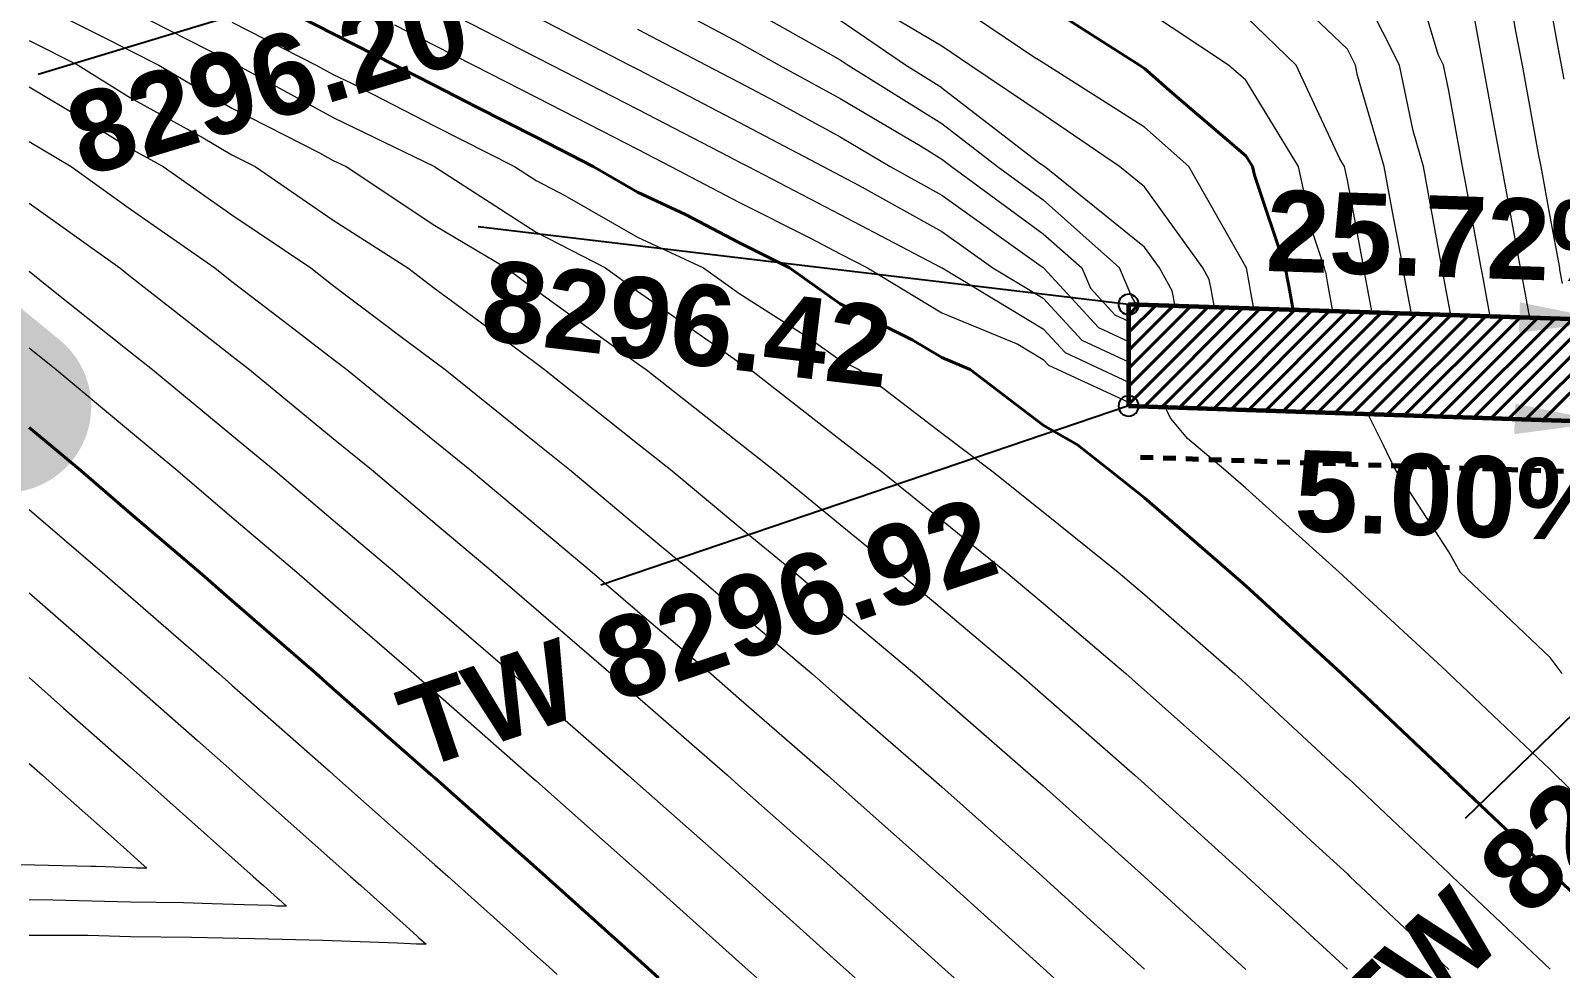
# Model space of a CAD drawing. Extents: x 2799052 to 2815686, y 1319509 to 1336143.
# Drawn here: x 2807493.91 to 2807509, y 1327793.74 to 1327802.98 of the extents above; entities that cross this region are included whole.
import ezdxf

# ---------------------------------------------------------------- set-up
doc = ezdxf.new("R2010")
doc.units = 0
doc.header["$LTSCALE"] = 0.5
doc.header["$MEASUREMENT"] = 0
doc.linetypes.add('HIDDEN', pattern=[0.375, 0.25, -0.125])
doc.layers.add('C-Road-Asph-Hach-Bdry', color=64, linetype='Continuous', lineweight=25, plot=False)
for name, color, linetype, lineweight in [('C-Strm-Foun-Dran', 6, 'HIDDEN', 70), ('C-Topo-Cont-10th', 8, 'Continuous', 13), ('C-TOPO-CONT-1FT', 7, 'Continuous', 40), ('C-TOPO-SLOP', 1, 'Continuous', 25), ('C-TOPO-SPOT', 2, 'Continuous', 25), ('C-WALL', 6, 'Continuous', 60), ('C-Wall-Hach', 130, 'Continuous', 40)]:
    doc.layers.add(name, color=color, linetype=linetype, lineweight=lineweight)
doc.layers.add('C-TOPO-USER', color=40, linetype='Continuous')
doc.styles.add('Swiss 721 BT', font='swissb.ttf', dxfattribs={"height": 2})

msp = doc.modelspace()

# ---------------------------------------------------------------- hatches: boundary and pattern name
at = {"true_color": 0x000000}
msp.add_hatch(color=18, dxfattribs=at).paths.add_polyline_path([(2807489.729, 1327802.496, 0.414214), (2807489.848, 1327801.3), (2807493.119, 1327798.62, 0.414214), (2807494.315, 1327798.739, 0.414214), (2807494.196, 1327799.935), (2807490.925, 1327802.615, 0.414214)], flags=0)

# ---------------------------------------------------------------- linework, layer by layer
at = {"color": 0, "linetype": 'ByBlock'}
for centre, start, end in [((2807504.738, 1327800.284, 8296.418), 165.453, 345.453), ((2807504.738, 1327800.284, 8296.418), 345.453, 165.453), ((2807504.738, 1327799.283, 8296.918), 90, 270), ((2807504.738, 1327799.283, 8296.918), 270, 90)]:
    msp.add_arc(centre, 0.1, start, end, dxfattribs=at)
at = {"layer": 'C-Road-Asph-Hach-Bdry'}
msp.add_circle((2807368.688, 1327825.522), 8317.007, dxfattribs=at)
at = {"layer": 'C-Strm-Foun-Dran'}
msp.add_line((2807504.854, 1327798.779), (2807511.8, 1327798.546), dxfattribs=at)
at = {"layer": 'C-Topo-Cont-10th'}
for points, elevation in [([(2807507.527, 1327800.19), (2807507.453, 1327800.593), (2807507.444, 1327800.644), (2807507.34, 1327801.199), (2807507.257, 1327801.644), (2807506.996, 1327802.543), (2807506.975, 1327802.644), (2807506.895, 1327802.802), (2807506.015, 1327803.644)], 8295.7), ([(2807507.916, 1327800.177), (2807507.831, 1327800.636), (2807507.83, 1327800.644), (2807507.815, 1327800.724), (2807507.645, 1327801.644), (2807507.543, 1327801.996), (2807507.409, 1327802.644), (2807506.916, 1327803.623)], 8295.6), ([(2807508.305, 1327800.164), (2807508.225, 1327800.599), (2807508.216, 1327800.644), (2807508.063, 1327801.475), (2807508.032, 1327801.644), (2807507.895, 1327802.389), (2807507.842, 1327802.644), (2807507.789, 1327802.749), (2807507.525, 1327803.644)], 8295.5), ([(2807502.895, 1327803.342), (2807503.834, 1327802.705)], 8296.1), ([(2807508.693, 1327800.151), (2807508.621, 1327800.544), (2807508.603, 1327800.644), (2807508.537, 1327801.002), (2807508.419, 1327801.644), (2807508.311, 1327802.228), (2807508.234, 1327802.644), (2807508.085, 1327803.454)], 8295.4), ([(2807509.032, 1327802.506), (2807508.968, 1327802.853), (2807508.885, 1327803.308), (2807508.924, 1327803.339), (2807508.968, 1327803.374), (2807509.077, 1327803.461)], 8295.2), ([(2807493.895, 1327803.289), (2807494.604, 1327802.934), (2807494.895, 1327802.786), (2807495.175, 1327802.644), (2807495.895, 1327802.218), (2807496.759, 1327801.779), (2807496.895, 1327801.705), (2807497.022, 1327801.644), (2807497.895, 1327801.063), (2807498.599, 1327800.644), (2807498.895, 1327800.425), (2807499.682, 1327799.857), (2807499.895, 1327799.702), (2807499.979, 1327799.644), (2807500.895, 1327798.922), (2807501.25, 1327798.644), (2807501.895, 1327798.113), (2807502.47, 1327797.644), (2807502.895, 1327797.286), (2807503.655, 1327796.644), (2807503.895, 1327796.435), (2807504.798, 1327795.644), (2807504.895, 1327795.557), (2807505.798, 1327794.74), (2807505.895, 1327794.653), (2807505.905, 1327794.644), (2807506.895, 1327793.728)], 8297.3), ([(2807494.895, 1327803.182), (2807495.837, 1327802.702), (2807495.895, 1327802.672), (2807495.951, 1327802.644), (2807496.895, 1327802.129), (2807497.894, 1327801.644), (2807497.895, 1327801.643), (2807497.897, 1327801.642), (2807498.895, 1327800.998), (2807499.58, 1327800.644), (2807499.895, 1327800.415), (2807500.644, 1327799.894), (2807500.895, 1327799.716), (2807501.009, 1327799.644), (2807501.895, 1327798.953), (2807502.295, 1327798.644), (2807502.895, 1327798.156), (2807503.531, 1327797.644), (2807503.895, 1327797.338), (2807504.71, 1327796.644), (2807504.895, 1327796.482), (2807505.837, 1327795.644), (2807505.895, 1327795.591), (2807506.582, 1327794.956), (2807506.895, 1327794.668), (2807506.921, 1327794.644), (2807507.895, 1327793.726)], 8297.2), ([(2807497.895, 1327803.234), (2807498.733, 1327802.806), (2807498.895, 1327802.723), (2807499.049, 1327802.644), (2807499.895, 1327802.209), (2807500.796, 1327801.743), (2807500.895, 1327801.691), (2807500.985, 1327801.644), (2807501.895, 1327801.17), (2807502.89, 1327800.649), (2807502.895, 1327800.646), (2807502.898, 1327800.644), (2807503.895, 1327800.044)], 8296.8), ([(2807500.895, 1327803.259), (2807501.773, 1327802.765), (2807501.895, 1327802.696), (2807501.972, 1327802.644), (2807502.895, 1327802.069), (2807503.446, 1327801.644), (2807503.895, 1327801.316)], 8296.4), ([(2807506.678, 1327800.607), (2807506.671, 1327800.644), (2807506.559, 1327800.98), (2807506.413, 1327801.644), (2807505.895, 1327802.496), (2807505.722, 1327802.644), (2807504.895, 1327803.194)], 8295.9), ([(2807509.017, 1327800.49), (2807508.992, 1327800.627), (2807508.989, 1327800.644), (2807508.895, 1327801.153), (2807508.805, 1327801.644), (2807508.784, 1327801.754), (2807508.621, 1327802.644), (2807508.558, 1327802.98), (2807508.503, 1327803.284)], 8295.3), ([(2807495.895, 1327803.068), (2807496.727, 1327802.644), (2807496.895, 1327802.552), (2807497.073, 1327802.466), (2807497.895, 1327802.042), (2807498.683, 1327801.644), (2807498.895, 1327801.507), (2807499.179, 1327801.36), (2807499.895, 1327800.946), (2807500.545, 1327800.644), (2807500.895, 1327800.395), (2807501.585, 1327799.954), (2807501.895, 1327799.735), (2807502.078, 1327799.644), (2807502.895, 1327799.016), (2807503.389, 1327798.644), (2807503.895, 1327798.24), (2807504.635, 1327797.644), (2807504.895, 1327797.423), (2807505.786, 1327796.644), (2807505.895, 1327796.547), (2807506.868, 1327795.644), (2807506.895, 1327795.618), (2807507.337, 1327795.202), (2807507.895, 1327794.676), (2807507.929, 1327794.644), (2807508.895, 1327793.728)], 8297.1), ([(2807497.497, 1327803.042), (2807497.895, 1327802.839), (2807498.277, 1327802.644), (2807498.895, 1327802.328), (2807499.544, 1327801.995), (2807499.895, 1327801.814), (2807500.225, 1327801.644), (2807500.895, 1327801.294), (2807501.601, 1327800.937), (2807501.895, 1327800.784), (2807502.164, 1327800.644), (2807502.895, 1327800.203)], 8296.9), ([(2807498.895, 1327803.119), (2807499.817, 1327802.644), (2807499.895, 1327802.604), (2807499.978, 1327802.561), (2807500.895, 1327802.083), (2807501.725, 1327801.644), (2807501.895, 1327801.555), (2807502.081, 1327801.458), (2807502.895, 1327801.003), (2807503.4, 1327800.644), (2807503.895, 1327800.346)], 8296.7), ([(2807500.418, 1327803.121), (2807500.895, 1327802.867), (2807501.292, 1327802.644), (2807501.895, 1327802.316), (2807502.701, 1327801.838), (2807502.895, 1327801.717), (2807502.99, 1327801.644), (2807503.895, 1327800.982)], 8296.5), ([(2807502.895, 1327802.421), (2807502.537, 1327802.644), (2807501.895, 1327803.085)], 8296.3), ([(2807503.895, 1327802.158), (2807503.171, 1327802.644), (2807502.895, 1327802.831), (2807502.44, 1327803.099)], 8296.2), ([(2807507.139, 1327800.203), (2807507.075, 1327800.55), (2807507.058, 1327800.644), (2807506.895, 1327801.51), (2807506.866, 1327801.644), (2807506.82, 1327801.719), (2807506.391, 1327802.644), (2807505.895, 1327803.124)], 8295.8), ([(2807493.895, 1327802.886), (2807494.379, 1327802.644), (2807494.895, 1327802.323), (2807495.61, 1327801.928), (2807495.895, 1327801.76), (2807496.124, 1327801.644), (2807496.895, 1327801.116), (2807497.63, 1327800.644), (2807497.895, 1327800.443), (2807498.664, 1327799.875), (2807498.895, 1327799.704), (2807498.978, 1327799.644), (2807499.895, 1327798.913), (2807500.236, 1327798.644), (2807500.895, 1327798.095), (2807501.442, 1327797.644), (2807501.895, 1327797.26), (2807502.625, 1327796.644), (2807502.895, 1327796.409), (2807503.774, 1327795.644), (2807503.895, 1327795.536), (2807504.892, 1327794.644), (2807504.895, 1327794.641), (2807504.931, 1327794.607), (2807505.895, 1327793.727)], 8297.4), ([(2807499.895, 1327803), (2807500.571, 1327802.644), (2807500.895, 1327802.475), (2807501.254, 1327802.285), (2807501.895, 1327801.936), (2807502.388, 1327801.644), (2807502.895, 1327801.361)], 8296.6), ([(2807505.973, 1327800.242), (2807505.94, 1327800.421), (2807505.929, 1327800.482), (2807505.899, 1327800.644), (2807505.895, 1327800.655), (2807505.333, 1327801.644), (2807504.895, 1327802.031), (2807503.93, 1327802.644), (2807503.895, 1327802.666), (2807503.834, 1327802.705)], 8296.1), ([(2807493.895, 1327802.429), (2807494.424, 1327802.115), (2807494.895, 1327801.822), (2807495.218, 1327801.644), (2807495.895, 1327801.167), (2807496.673, 1327800.644), (2807496.895, 1327800.472), (2807497.588, 1327799.95), (2807497.895, 1327799.719), (2807497.997, 1327799.644), (2807498.895, 1327798.919), (2807499.241, 1327798.644), (2807499.895, 1327798.095), (2807500.437, 1327797.644), (2807500.895, 1327797.253), (2807501.614, 1327796.644), (2807501.895, 1327796.399), (2807502.764, 1327795.644), (2807502.895, 1327795.528), (2807503.888, 1327794.644), (2807503.895, 1327794.637), (2807503.967, 1327794.572), (2807504.895, 1327793.729)], 8297.5), ([(2807502.895, 1327802.421), (2807503.869, 1327801.67)], 8296.3), ([(2807505.584, 1327800.255), (2807505.562, 1327800.378), (2807505.554, 1327800.42), (2807505.533, 1327800.531), (2807505.471, 1327800.644), (2807504.895, 1327801.445), (2807504.648, 1327801.644), (2807503.895, 1327802.158)], 8296.2), ([(2807493.895, 1327801.891), (2807494.311, 1327801.644), (2807494.895, 1327801.223), (2807495.727, 1327800.644), (2807495.895, 1327800.511), (2807496.462, 1327800.077), (2807496.895, 1327799.744), (2807497.028, 1327799.644), (2807497.895, 1327798.937), (2807498.259, 1327798.644), (2807498.895, 1327798.108), (2807499.449, 1327797.644), (2807499.895, 1327797.26), (2807500.618, 1327796.644), (2807500.895, 1327796.402), (2807501.767, 1327795.644), (2807501.895, 1327795.531), (2807502.894, 1327794.644), (2807502.895, 1327794.642), (2807502.907, 1327794.632), (2807503.895, 1327793.739), (2807504, 1327793.644)], 8297.6), ([(2807505.196, 1327800.268), (2807505.183, 1327800.334), (2807505.179, 1327800.357), (2807505.168, 1327800.417), (2807505.042, 1327800.644), (2807504.895, 1327800.848), (2807503.908, 1327801.644), (2807503.895, 1327801.652), (2807503.869, 1327801.67)], 8296.3), ([(2807502.895, 1327801.361), (2807503.877, 1327800.661)], 8296.6), ([(2807493.895, 1327801.283), (2807494.789, 1327800.644), (2807494.895, 1327800.559), (2807495.282, 1327800.256), (2807495.895, 1327799.776), (2807496.068, 1327799.644), (2807496.895, 1327798.963), (2807497.287, 1327798.644), (2807497.895, 1327798.129), (2807498.471, 1327797.644), (2807498.895, 1327797.278), (2807499.633, 1327796.644), (2807499.895, 1327796.415), (2807500.781, 1327795.644), (2807500.895, 1327795.542), (2807501.79, 1327794.749), (2807501.895, 1327794.656), (2807501.909, 1327794.644), (2807502.895, 1327793.754), (2807503.017, 1327793.644)], 8297.7), ([(2807504.807, 1327800.281), (2807504.805, 1327800.291), (2807504.805, 1327800.295), (2807504.803, 1327800.304), (2807504.771, 1327800.36), (2807504.649, 1327800.644), (2807503.895, 1327801.316)], 8296.4), ([(2807503.895, 1327800.982), (2807504.275, 1327800.644), (2807504.361, 1327800.445), (2807504.603, 1327800.181), (2807504.738, 1327800.119)], 8296.5), ([(2807493.895, 1327800.611), (2807494.055, 1327800.483), (2807494.895, 1327799.814), (2807495.113, 1327799.644), (2807495.895, 1327798.995), (2807496.322, 1327798.644), (2807496.895, 1327798.156), (2807497.501, 1327797.644), (2807497.895, 1327797.302), (2807498.658, 1327796.644), (2807498.895, 1327796.436), (2807499.802, 1327795.644), (2807499.895, 1327795.561), (2807500.62, 1327794.919), (2807500.895, 1327794.675), (2807500.93, 1327794.644), (2807501.895, 1327793.775), (2807502.041, 1327793.644)], 8297.8), ([(2807503.877, 1327800.661), (2807503.895, 1327800.648), (2807503.9, 1327800.644), (2807503.902, 1327800.641), (2807504.44, 1327800.057), (2807504.738, 1327799.919)], 8296.6), ([(2807506.678, 1327800.607), (2807506.697, 1327800.507), (2807506.75, 1327800.216)], 8295.9), ([(2807503.895, 1327800.346), (2807504.276, 1327799.933), (2807504.738, 1327799.719)], 8296.7), ([(2807502.895, 1327800.203), (2807503.647, 1327799.891)], 8296.9), ([(2807503.895, 1327800.044), (2807504.112, 1327799.809), (2807504.738, 1327799.519)], 8296.8), ([(2807493.895, 1327799.856), (2807494.163, 1327799.644), (2807494.895, 1327799.031), (2807495.362, 1327798.644), (2807495.895, 1327798.188), (2807496.536, 1327797.644), (2807496.895, 1327797.332), (2807497.69, 1327796.644), (2807497.895, 1327796.463), (2807498.83, 1327795.644), (2807498.895, 1327795.586), (2807499.402, 1327795.136), (2807499.895, 1327794.699), (2807499.958, 1327794.644), (2807500.895, 1327793.801), (2807501.07, 1327793.644)], 8297.9), ([(2807503.647, 1327799.891), (2807503.895, 1327799.742), (2807503.949, 1327799.684), (2807504.738, 1327799.319)], 8296.9), ([(2807509.895, 1327794.733), (2807508.951, 1327795.644), (2807508.895, 1327795.698), (2807507.897, 1327796.644), (2807507.895, 1327796.646), (2807507.869, 1327796.67), (2807506.895, 1327797.57), (2807506.815, 1327797.644), (2807505.895, 1327798.471), (2807505.695, 1327798.644), (2807505.318, 1327798.963), (2807505.154, 1327799.16), (2807505.132, 1327799.203), (2807505.122, 1327799.224), (2807505.099, 1327799.271)], 8296.9), ([(2807509.015, 1327796.644), (2807508.895, 1327796.802), (2807508.008, 1327797.644), (2807507.895, 1327797.844), (2807507.376, 1327798.644), (2807507.318, 1327798.76), (2807507.25, 1327798.897), (2807507.097, 1327799.204)], 8296.8), ([(2807493.895, 1327798.263), (2807494.617, 1327797.644), (2807494.895, 1327797.401), (2807495.765, 1327796.644), (2807495.895, 1327796.529), (2807496.854, 1327795.685), (2807496.895, 1327795.649), (2807496.901, 1327795.644), (2807497.895, 1327794.76), (2807498.026, 1327794.644), (2807498.191, 1327794.496), (2807498.695, 1327794.044), (2807498.85, 1327793.905), (2807499.02, 1327793.751), (2807499.101, 1327793.678)], 8298.1), ([(2807493.895, 1327797.439), (2807494.807, 1327796.644), (2807494.895, 1327796.566), (2807495.555, 1327795.984), (2807495.895, 1327795.684), (2807495.941, 1327795.644), (2807496.895, 1327794.795), (2807497.065, 1327794.644), (2807497.166, 1327794.553), (2807497.519, 1327794.238), (2807497.612, 1327794.153), (2807497.723, 1327794.054), (2807497.734, 1327794.043), (2807497.81, 1327793.976), (2807497.716, 1327793.977), (2807497.657, 1327793.981), (2807497.529, 1327793.985), (2807496.793, 1327794.011), (2807496.122, 1327794.03), (2807495.496, 1327794.043), (2807494.895, 1327794.05), (2807494.478, 1327794.06), (2807493.895, 1327794.063)], 8298.2), ([(2807493.895, 1327796.604), (2807494.235, 1327796.303), (2807494.895, 1327795.721), (2807494.983, 1327795.644), (2807495.895, 1327794.831), (2807496.106, 1327794.644), (2807496.188, 1327794.57), (2807496.205, 1327794.555), (2807496.345, 1327794.43), (2807496.353, 1327794.422), (2807496.433, 1327794.351), (2807496.335, 1327794.352), (2807496.284, 1327794.356), (2807496.015, 1327794.364), (2807495.701, 1327794.375), (2807495.417, 1327794.383), (2807495.15, 1327794.388), (2807494.895, 1327794.391), (2807494.128, 1327794.41), (2807493.895, 1327794.412)], 8298.3), ([(2807493.895, 1327795.759), (2807494.026, 1327795.644), (2807494.193, 1327795.495), (2807494.703, 1327795.041), (2807494.858, 1327794.903), (2807494.967, 1327794.806), (2807494.972, 1327794.8), (2807495.056, 1327794.726), (2807494.953, 1327794.727), (2807494.911, 1327794.73), (2807494.555, 1327794.741), (2807494.503, 1327794.742), (2807493.529, 1327794.766)], 8298.4)]:
    msp.add_lwpolyline(points, dxfattribs=dict(at, elevation=elevation))
at = {"layer": 'C-TOPO-CONT-1FT'}
for points, elevation in [([(2807496.264, 1327803.275), (2807496.895, 1327802.953), (2807497.503, 1327802.644), (2807497.895, 1327802.442), (2807498.304, 1327802.234), (2807498.895, 1327801.932), (2807499.458, 1327801.644), (2807499.895, 1327801.391), (2807500.367, 1327801.171), (2807500.895, 1327800.896), (2807501.395, 1327800.644), (2807501.895, 1327800.291), (2807502.603, 1327799.936), (2807502.895, 1327799.76), (2807503.175, 1327799.644), (2807503.895, 1327799.094), (2807504.234, 1327798.901), (2807504.558, 1327798.644), (2807504.895, 1327798.376), (2807505.741, 1327797.644), (2807505.895, 1327797.509), (2807506.836, 1327796.644), (2807506.895, 1327796.589), (2807507.861, 1327795.678), (2807507.895, 1327795.646), (2807507.897, 1327795.644), (2807508.895, 1327794.695), (2807508.949, 1327794.644), (2807509.895, 1327793.739)], 8297), ([(2807506.361, 1327800.229), (2807506.318, 1327800.464), (2807506.303, 1327800.545), (2807506.285, 1327800.644), (2807505.978, 1327801.56), (2807505.96, 1327801.644), (2807505.895, 1327801.75), (2807505.169, 1327802.37), (2807504.895, 1327802.612), (2807504.846, 1327802.644), (2807503.895, 1327803.247)], 8296), ([(2807493.895, 1327799.071), (2807494.407, 1327798.644), (2807494.895, 1327798.224), (2807495.575, 1327797.644), (2807495.895, 1327797.365), (2807496.726, 1327796.644), (2807496.895, 1327796.495), (2807497.864, 1327795.644), (2807497.895, 1327795.616), (2807498.144, 1327795.395), (2807498.895, 1327794.728), (2807498.99, 1327794.644), (2807499.895, 1327793.831), (2807500.103, 1327793.644)], 8298)]:
    msp.add_lwpolyline(points, dxfattribs=dict(at, elevation=elevation))
at = {"layer": 'C-TOPO-SLOP', "linetype": 'Continuous'}
for p, q in [((2807508.592, 1327800.154), (2807506.992, 1327800.208)), ((2807508.546, 1327799.155), (2807506.947, 1327799.209))]:
    msp.add_line(p, q, dxfattribs=at)
at = {"layer": 'C-TOPO-SLOP', "linetype": 'Continuous', "lineweight": 25}
for points in [[(2807508.597, 1327800.304), (2807509.491, 1327800.124), (2807508.587, 1327800.004)], [(2807508.551, 1327799.305), (2807509.446, 1327799.125), (2807508.541, 1327799.005)]]:
    msp.add_solid(points, dxfattribs=at)
at = {"layer": 'C-TOPO-SPOT', "color": 2, "linetype": 'Continuous', "lineweight": 25}
for p, q in [((2807500.205, 1327804.434, 8296.199), (2807493.984, 1327802.551, 8296.273)), ((2807504.738, 1327800.284, 8296.418), (2807498.323, 1327801.048, 8295.698)), ((2807504.738, 1327799.283, 8296.918), (2807499.532, 1327797.516, 8296.759)), ((2807512.003, 1327799.039, 8296.555), (2807508.056, 1327795.215, 8296.745))]:
    msp.add_line(p, q, dxfattribs=at)
at = {"layer": 'C-TOPO-USER'}
for points, elevation in [([(2807496.264, 1327803.275), (2807496.895, 1327802.953), (2807497.503, 1327802.644), (2807497.895, 1327802.442), (2807498.304, 1327802.234), (2807498.895, 1327801.932), (2807499.458, 1327801.644), (2807499.895, 1327801.391), (2807500.367, 1327801.171), (2807500.895, 1327800.896), (2807501.395, 1327800.644), (2807501.895, 1327800.291), (2807502.603, 1327799.936), (2807502.895, 1327799.76), (2807503.175, 1327799.644), (2807503.895, 1327799.094), (2807504.234, 1327798.901), (2807504.558, 1327798.644), (2807504.895, 1327798.376), (2807505.741, 1327797.644), (2807505.895, 1327797.509), (2807506.836, 1327796.644), (2807506.895, 1327796.589), (2807507.861, 1327795.678), (2807507.895, 1327795.646), (2807507.897, 1327795.644), (2807508.895, 1327794.695), (2807508.949, 1327794.644), (2807509.895, 1327793.739)], 8297), ([(2807506.361, 1327800.229), (2807506.318, 1327800.464), (2807506.303, 1327800.545), (2807506.285, 1327800.644), (2807505.978, 1327801.56), (2807505.96, 1327801.644), (2807505.895, 1327801.75), (2807505.169, 1327802.37), (2807504.895, 1327802.612), (2807504.846, 1327802.644), (2807503.895, 1327803.247)], 8296), ([(2807493.895, 1327799.071), (2807494.407, 1327798.644), (2807494.895, 1327798.224), (2807495.575, 1327797.644), (2807495.895, 1327797.365), (2807496.726, 1327796.644), (2807496.895, 1327796.495), (2807497.864, 1327795.644), (2807497.895, 1327795.616), (2807498.144, 1327795.395), (2807498.895, 1327794.728), (2807498.99, 1327794.644), (2807499.895, 1327793.831), (2807500.103, 1327793.644)], 8298)]:
    msp.add_lwpolyline(points, dxfattribs=dict(at, elevation=elevation))
at = {"layer": 'C-WALL'}
for p, q in [((2807512.411, 1327800.026), (2807504.738, 1327800.284)), ((2807504.738, 1327800.284), (2807504.738, 1327799.283)), ((2807504.738, 1327799.283), (2807512.003, 1327799.039))]:
    msp.add_line(p, q, dxfattribs=at)
at = {"layer": 'C-Wall-Hach', "linetype": 'Continuous'}
for p, q in [((2807504.738, 1327800.183), (2807504.835, 1327800.28)), ((2807504.738, 1327800.006), (2807505.006, 1327800.275)), ((2807504.738, 1327799.829), (2807505.177, 1327800.269)), ((2807504.738, 1327799.653), (2807505.348, 1327800.263)), ((2807504.738, 1327799.476), (2807505.52, 1327800.257)), ((2807504.738, 1327799.299), (2807505.691, 1327800.252)), ((2807504.738, 1327800.183), (2807504.738, 1327800.183)), ((2807504.893, 1327799.278), (2807505.862, 1327800.246)), ((2807505.065, 1327799.272), (2807506.033, 1327800.24)), ((2807505.236, 1327799.266), (2807506.204, 1327800.234)), ((2807505.407, 1327799.261), (2807506.375, 1327800.229)), ((2807505.578, 1327799.255), (2807506.546, 1327800.223)), ((2807505.749, 1327799.249), (2807506.717, 1327800.217)), ((2807505.92, 1327799.243), (2807506.888, 1327800.212)), ((2807506.091, 1327799.238), (2807507.059, 1327800.206)), ((2807506.262, 1327799.232), (2807507.23, 1327800.2)), ((2807506.433, 1327799.226), (2807507.401, 1327800.194)), ((2807506.604, 1327799.22), (2807507.572, 1327800.189)), ((2807506.775, 1327799.215), (2807507.743, 1327800.183)), ((2807506.946, 1327799.209), (2807507.914, 1327800.177)), ((2807507.117, 1327799.203), (2807508.085, 1327800.171)), ((2807507.288, 1327799.198), (2807508.256, 1327800.166)), ((2807507.459, 1327799.192), (2807508.427, 1327800.16)), ((2807507.63, 1327799.186), (2807508.598, 1327800.154)), ((2807507.801, 1327799.18), (2807508.769, 1327800.148)), ((2807507.972, 1327799.175), (2807508.94, 1327800.143)), ((2807508.143, 1327799.169), (2807509.111, 1327800.137)), ((2807508.314, 1327799.163), (2807509.282, 1327800.131)), ((2807508.485, 1327799.157), (2807509.453, 1327800.125)), ((2807508.656, 1327799.152), (2807509.625, 1327800.12)), ((2807508.827, 1327799.146), (2807509.796, 1327800.114))]:
    msp.add_line(p, q, dxfattribs=at)

# ---------------------------------------------------------------- texts
at = {"layer": 'C-TOPO-SLOP', "color": 1, "lineweight": 25, "style": 'Swiss 721 BT'}
for s, p in [('25.72%', (2807506.084, 1327800.615)), ('5.00%', (2807506.367, 1327798.052))]:
    msp.add_text(s, height=0.8, rotation=358.0797, dxfattribs=at).set_placement(p)
at = {"layer": 'C-TOPO-SPOT', "color": 2, "lineweight": 25, "style": 'Swiss 721 BT'}
for s, rotation, p in [('8296.20', 16.8465, (2807494.433, 1327801.537, 8296.273)), ('8296.42', 353.205, (2807498.328, 1327799.94, 8295.698)), ('TW 8296.92', 18.7536, (2807497.735, 1327795.691, 8296.759)), ('TW 8296.55', 44.0942, (2807507.213, 1327792.797, 8296.745))]:
    msp.add_text(s, height=0.8, rotation=rotation, dxfattribs=at).set_placement(p)

doc.saveas('drawing.dxf')
